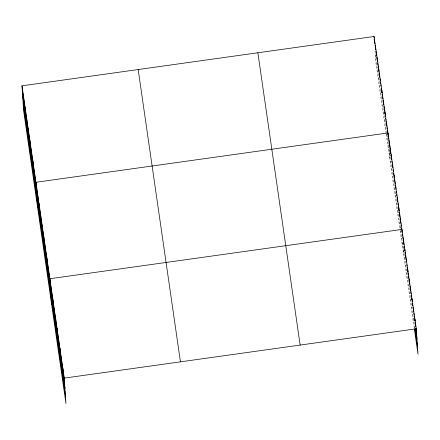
<?xml version="1.0" encoding="UTF-8"?>
<svg xmlns="http://www.w3.org/2000/svg" width="440" height="440" viewBox="0 0 440 440"><rect width="100%" height="100%" fill="white"/><g stroke="black" fill="none" stroke-linecap="round" stroke-linejoin="round"><path stroke-width="0.33" stroke-dasharray="2.2 1.65" d="M385.281 119.735L385.572 121.743M387.607 135.812L387.8 137.148M389.736 150.546L389.928 151.888M395.841 192.748L396.226 195.426M398.552 211.503L398.745 212.839M400.78 226.908L401.071 228.916M403.002 242.286L403.194 243.612M406.934 269.451L407.22 271.436M407.314 272.096L407.506 273.422M413.925 317.812L414.117 319.138M375.232 54.417L386.661 133.458M386.76 134.129L400.615 229.917M400.708 230.588L414.821 328.163M386.095 133.562L375.727 61.892L374.935 49.929M386.188 134.233L400.043 230.021M400.142 230.692L414.266 328.345M402.831 242.841L403.629 254.804M388.757 144.463L388.839 145.745M389.01 148.308L389.675 158.345"/><path stroke-width="0.66" d="M22 85.817L64.273 378.109L65.956 403.502L23.689 111.205L22 85.817L374.044 36.498L416.312 328.796L418 354.184L414.359 329.005M64.273 378.109L416.312 328.796M374.902 43.94L374.226 39.248L374.347 41.118M375.095 45.276L375.386 47.289M375.579 48.626L375.777 49.968L375.59 47.218M375.969 51.31L376.261 53.317M376.453 54.654L376.646 55.996M376.838 57.338L377.13 59.345M377.322 60.687L377.52 62.024M377.713 63.366L378.004 65.373M378.197 66.715L378.873 71.401L378.692 68.651M379.066 72.743L379.748 77.429M379.94 78.771L380.232 80.779M380.424 82.121L380.617 83.457M380.809 84.799L381.007 86.141M381.299 88.149L381.491 89.485M381.684 90.827L381.975 92.835L381.793 90.09M382.168 94.177L382.36 95.519M382.558 96.855L382.844 98.868M383.042 100.205L383.235 101.547M383.719 104.896L383.339 100.804M383.911 106.233L384.588 110.924M384.786 112.261L385.072 114.274L384.89 111.524M385.27 115.61L385.462 116.952M385.655 118.288L385.847 119.63M386.139 121.638L386.331 122.98M386.815 126.33L386.551 123.888M387.013 127.666L387.206 129.008M387.398 130.35L387.69 132.358M387.882 133.694L388.075 135.036M388.273 136.378L388.564 138.386M388.757 139.728L389.433 144.413M390.308 150.441L389.543 143.677M390.5 151.784L390.792 153.791M390.984 155.133L391.177 156.47M391.369 157.812L391.661 159.819M391.853 161.161L392.051 162.498M392.243 163.84L392.535 165.847M393.113 169.868L393.404 171.875M393.597 173.217L394.279 177.909M394.471 179.245L395.148 183.937M395.34 185.273L395.632 187.286M396.215 191.301L396.407 192.643M396.699 194.651L396.891 195.993M397.089 197.329L397.375 199.342M397.573 200.679L397.766 202.021M397.958 203.357L398.25 205.37M398.442 206.707L398.635 208.049M398.833 209.391L399.025 210.727L398.844 207.977M399.317 212.74L399.993 217.426M400.186 218.768L400.477 220.776M400.576 221.447L400.862 223.454M401.06 224.796L401.252 226.132M401.544 228.146L401.736 229.482M401.929 230.824L402.122 232.161L401.94 229.416L49.902 278.729L51.585 304.123M402.413 234.152L402.606 235.477M402.793 236.803L403.084 238.788M403.271 240.114L403.563 242.099M403.656 242.764L403.942 244.75M404.135 246.076L404.426 248.061M404.613 249.387L404.806 250.712M404.998 252.038L405.284 254.029M405.477 255.349L406.148 259.99M406.819 264.627L407.011 265.953M407.204 267.278L407.49 269.264M407.682 270.589L407.875 271.915L407.688 269.165M408.067 273.24L408.353 275.226M408.546 276.551L408.832 278.542M409.024 279.868L409.216 281.188M409.404 282.513L409.695 284.504M409.888 285.83L410.553 290.466M410.745 291.791L411.037 293.777M411.224 295.103L411.417 296.428M411.609 297.754L411.895 299.739M412.473 303.716L412.759 305.701M412.951 307.027L413.144 308.352M413.336 309.678L413.622 311.668L413.441 308.918M413.815 312.994L414.101 314.98M414.293 316.305L414.486 317.631M414.678 318.956L414.964 320.942M415.157 322.267L415.827 326.904M416.014 328.229L416.499 331.54M415.553 329.076L416.993 339.014M414.915 328.823L417.505 346.709M257.868 52.773L300.141 345.07M138.171 69.542L180.444 361.834M22.181 88.567L64.455 380.859M22.677 96.036L64.95 388.327M23.188 103.736L65.461 396.028M414.876 318.857L415.025 321.057M412 298.98L412.187 301.73M410.564 289.041L410.674 290.692M409.129 279.103L409.272 281.303M406.252 259.226L406.434 261.976M404.817 249.288L404.927 250.938M403.381 239.349L403.524 241.549M400.389 218.697L400.538 220.897M397.293 197.263L397.403 198.913M395.742 186.544L395.923 189.294M394.191 175.824L394.339 178.024M392.639 165.11L392.827 167.86M391.094 154.391L391.237 156.59M388.135 135.157L387.992 132.957L35.948 182.276L37.637 207.663M380.243 79.371L380.314 80.471M377.141 57.937L377.212 59.037M374.044 36.498L374.149 38.148M62.838 368.17L63.019 370.92M61.397 358.232L61.578 360.982M59.961 348.293L60.142 351.043M58.526 338.36L58.707 341.105M57.085 328.422L57.266 331.172M55.649 318.483L55.831 321.233M54.214 308.545L54.395 311.295M52.773 298.606L52.954 301.356M51.337 288.668L51.519 291.418M48.351 268.015L48.532 270.76M46.8 257.296L46.981 260.046M45.248 246.576L45.43 249.326M43.698 235.862L43.885 238.612M42.152 225.143L42.334 227.893M40.601 214.429L40.783 217.173M39.05 203.709L39.232 206.459M37.499 192.99L37.681 195.74M34.403 171.556L34.584 174.306M32.852 160.837L33.033 163.587M31.3 150.123L31.482 152.873M29.75 139.403L29.931 142.153M28.199 128.689L28.38 131.434M26.648 117.97L26.835 120.72M25.102 107.25L25.284 110M23.551 96.536L23.733 99.286"/></g></svg>
